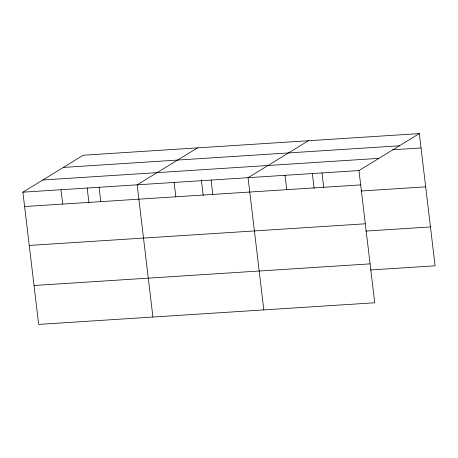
<?xml version="1.0" encoding="UTF-8"?>
<svg xmlns="http://www.w3.org/2000/svg" width="458" height="458" viewBox="0 0 458 458"><rect width="100%" height="100%" fill="white"/><g stroke="black" fill="none" stroke-linecap="round" stroke-linejoin="round"><path stroke-width="0.69" d="M419.333 133.599L358.963 170.553L374.724 302.772L38.667 324.401L22.9 192.183L83.276 155.228L419.333 133.599L435.1 265.817L370.408 269.98M197.535 147.877L137.16 184.832L152.926 317.045M308.434 140.738L248.059 177.693L263.825 309.911M63.347 167.422L399.41 145.793M392.609 149.777L421.045 147.945M42.823 179.988L378.886 158.359M22.9 192.183L358.963 170.553M24.612 206.535L360.669 184.9M360.99 191.009L425.682 186.847M29.249 245.431L365.312 223.796M365.77 231.084L430.463 226.922M34.029 285.506L370.087 263.871M321.997 172.929L323.703 187.282M312.339 173.473L314.108 188.324M285.025 175.311L286.737 189.658M211.092 180.068L212.804 194.421M201.354 179.902L203.209 195.463M174.126 182.45L175.838 196.797M99.071 187.282L100.783 201.629M87.175 187.969L88.949 202.82M60.988 189.732L62.7 204.079"/></g></svg>
